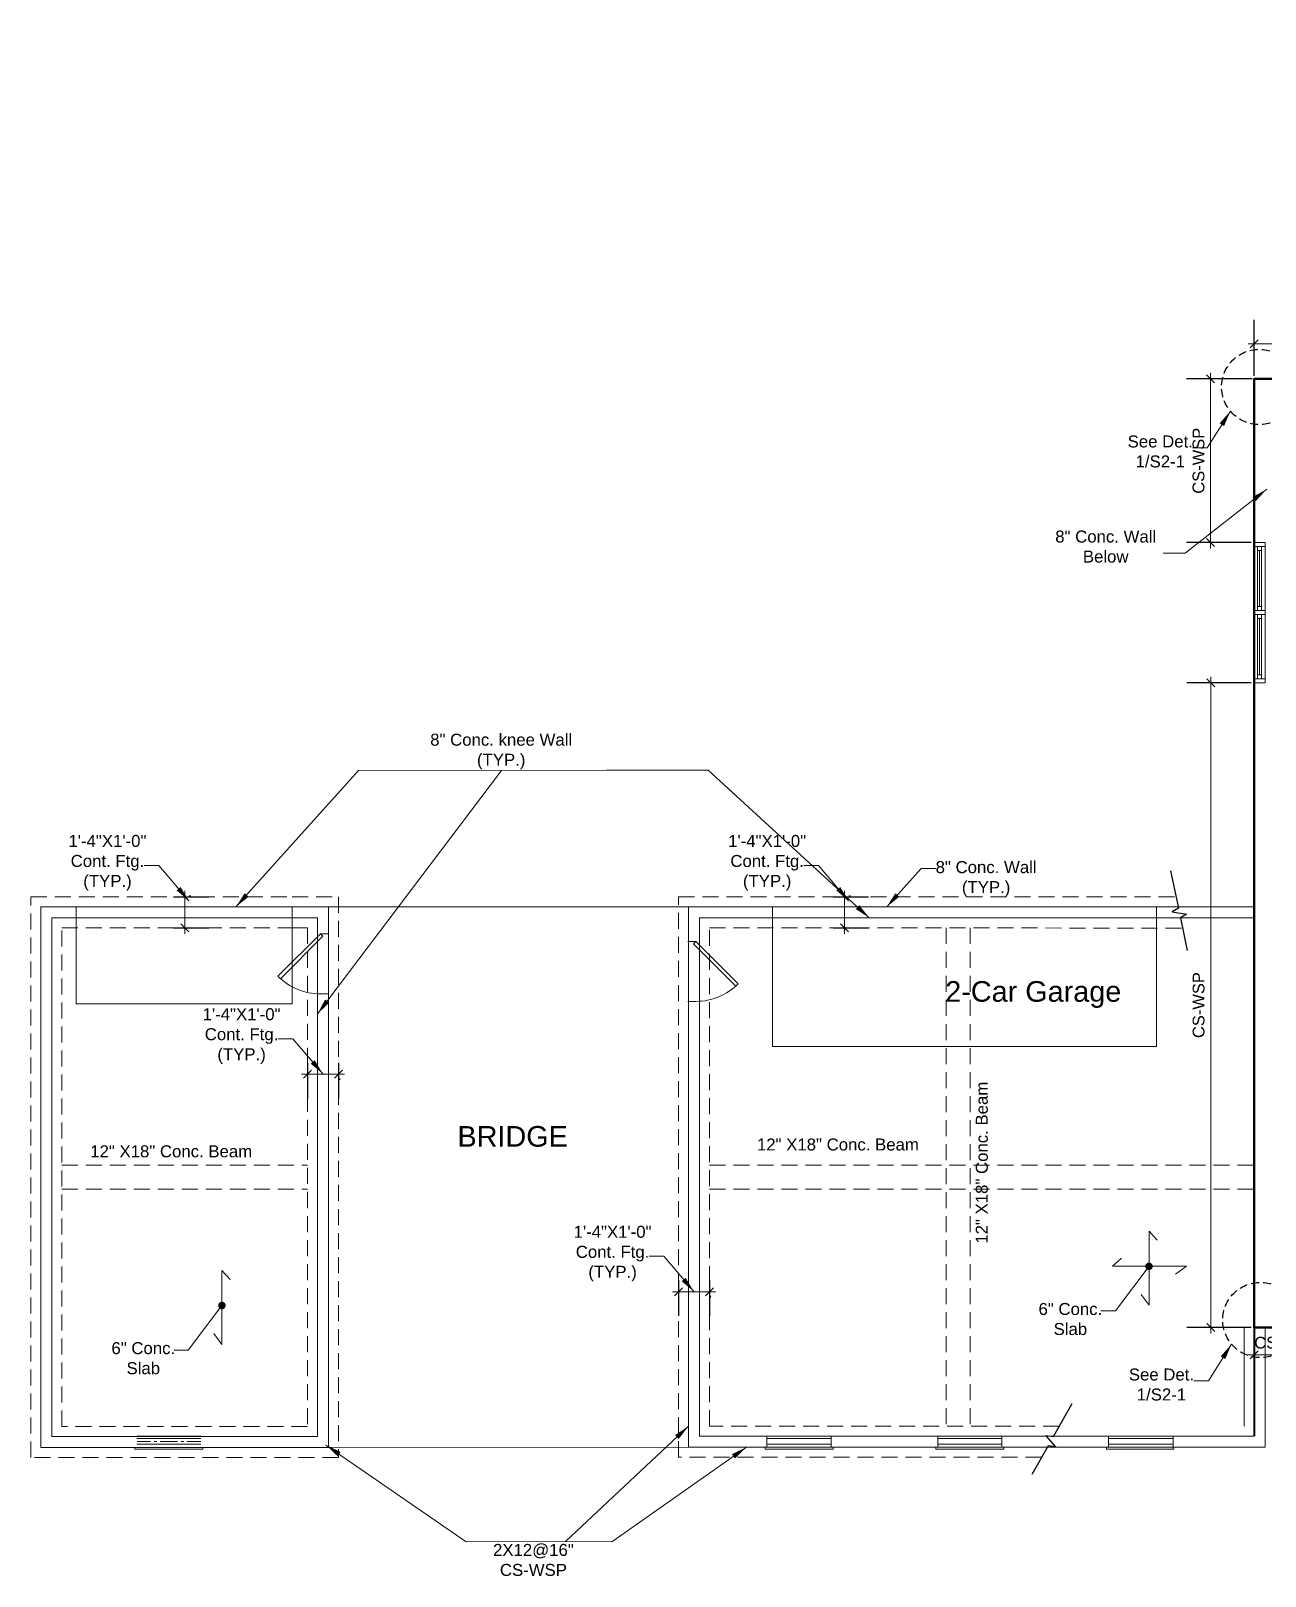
# Model space of a CAD drawing. Extents: x 4834 to 83801, y -13735 to 32221.
# Drawn here: x 11442 to 12059, y -7949 to -7176 of the extents above; entities that cross this region are included whole.
import ezdxf

# ---------------------------------------------------------------- set-up
doc = ezdxf.new("R2010")
doc.units = 0
doc.header["$LTSCALE"] = 8
doc.header["$MEASUREMENT"] = 0
doc.linetypes.add('10183Civbase$0$DASHED', pattern=[0.75, 0.5, -0.25])
doc.layers.get('0').update_dxf_attribs({"lineweight": 9})
doc.layers.get('DefPoints').update_dxf_attribs({"color": 17})
for name, color, linetype, lineweight in [('A-WALL', 7, 'Continuous', 40), ('A-Wall-New', 1, 'Continuous', 50), ('A-windoor', 2, 'Continuous', 13), ('DIM', 8, 'Continuous', 5), ('DIM_DA', 4, 'Continuous', 25), ('TEXT', 6, 'Continuous', 25)]:
    doc.layers.add(name, color=color, linetype=linetype, lineweight=lineweight)
doc.layers.add('ANNSXTEXT', color=2, linetype='Continuous')
doc.layers.add('S-DIM', color=3, linetype='Continuous')
doc.layers.add('PDF2_Layer 1', color=7, linetype='Continuous', true_color=0xffffff)
doc.styles.add('Arial_1', font='arial.ttf', dxfattribs={"height": 5.901198})
doc.styles.add('PDF Arial', font='arial.ttf')
doc.styles.get("Standard").update_dxf_attribs({"font": 'stylu.ttf'})
doc.styles.add('TX_1-4in', font='arial.ttf', dxfattribs={"height": 4})
doc.dimstyles.new('Forum 24', dxfattribs={"dimscale": 24, "dimtxt": 0.1875, "dimasz": 0.09375, "dimexe": 0.0625, "dimexo": 0.0625, "dimgap": 0.125, "dimtad": 1, "dimdec": 4, "dimrnd": 1, "dimzin": 7, "dimdsep": 46, "dimlunit": 4, "dimtxsty": 'Standard', "dimblk": 'OBLIQUE', "dimblk1": 'DIMTICK', "dimblk2": 'OBLIQUE', "dimcen": -0.0625, "dimdle": 0.125, "dimclrd": 256, "dimclre": 256, "dimclrt": 256, "dimadec": 0, "dimazin": 0, "dimtfac": 1, "dimtdec": 4, "dimtmove": 1, "dimatfit": 3, "dimfxl": 0.0625, "dimtvp": 1.2, "dimfrac": 2, "dimtolj": 1, "dimtzin": 7, "dimlwd": 13, "dimarcsym": 0})

# ---------------------------------------------------------------- blocks, each defined once
blk = doc.blocks.new('*U153')
for p, q in [((-18, 0), (14, 0)), ((-18, -3.75), (-18, -1.75)), ((-18, -1.75), (14, -1.75)), ((14, -3.75), (-18, -3.75)), ((-18, -5.5), (14, -5.5)), ((-16, -1.75), (-16, -3.75)), ((12, -2.75), (-16, -2.75)), ((12, -1.75), (12, -3.75)), ((14, -1.75), (14, -3.75))]:
    blk.add_line(p, q)
blk.add_lwpolyline([(-18, -5.5), (-20, -5.5), (-20, 0), (-18, 0)], close=True)
at = {"extrusion": (0, 0, -1)}
blk.add_lwpolyline([(-14, -5.5), (-16, -5.5), (-16, 0), (-14, 0)], close=True, dxfattribs=at)
blk = doc.blocks.new('*U2699')
for p, q in [((-30, 0), (-30, 4)), ((0, 0), (0, 4))]:
    blk.add_line(p, q)
blk.add_lwpolyline([(0, 0), (-21.21, -21.21), (-22.45, -19.98), (-1.24, 1.24)], close=True)
blk.add_arc((0, 0), 30, 180, 225)
blk = doc.blocks.new('*U2698')
for p, q in [((0, 0), (0, -4)), ((-30, 0), (-30, -4))]:
    blk.add_line(p, q)
blk.add_lwpolyline([(0, 0), (-21.21, 21.21), (-22.45, 19.98), (-1.24, -1.24)], close=True)
blk.add_arc((0, 0), 30, 135, 180)
blk = doc.blocks.new('_Oblique')
at = {"color": 0, "linetype": 'ByBlock', "lineweight": -2}
blk.add_line((-0.5, -0.5), (0.5, 0.5), dxfattribs=at)
blk = doc.blocks.new('*D2864')
at = {"layer": 'DefPoints', "color": 0, "linetype": 'ByBlock', "transparency": 16777216}
for p in [(12053.97, -7332.79), (12053.97, -7350.36), (12156.08, -7350.33)]:
    blk.add_point(p, dxfattribs=at)
at = {"layer": 'DIM_DA', "linetype": 'ByBlock', "lineweight": -2, "transparency": 16777216}
for p, q in [((12053.97, -7348.86), (12053.97, -7320.79)), ((12156.08, -7348.83), (12156.08, -7320.79))]:
    blk.add_line(p, q, dxfattribs=at)
at = {"layer": 'DIM_DA', "lineweight": 13, "transparency": 16777216}
blk.add_line((12159.08, -7332.79), (12050.97, -7332.79), dxfattribs=at)
at = {"layer": 'DIM_DA', "linetype": 'ByBlock', "lineweight": 13, "transparency": 16777216, "xscale": 4, "yscale": 4, "zscale": 4, "rotation": 180}
blk.add_blockref('_Oblique', (12053.97, -7332.79), dxfattribs=at)
at = {"layer": 'DIM_DA', "linetype": 'ByBlock', "lineweight": 13, "transparency": 16777216, "xscale": 4, "yscale": 4, "zscale": 4}
blk.add_blockref('_Oblique', (12156.08, -7332.79), dxfattribs=at)
at = {"layer": 'DIM_DA', "linetype": 'ByBlock', "transparency": 16777216, "insert": (12105.39, -7326.89), "char_height": 5.901, "attachment_point": 5, "style": 'Arial_1'}
blk.add_mtext('\\A1;CS-WSP', dxfattribs=at)
blk = doc.blocks.new('DIMTICK')
for p, q in [((0, 1), (0, -1)), ((-1, 0), (1, 0))]:
    blk.add_line(p, q)
at = {"const_width": 0.141}
blk.add_lwpolyline([(0.707, 0.707), (-0.707, -0.707)], dxfattribs=at)
blk = doc.blocks.new('*D2868')
at = {"layer": 'DefPoints', "color": 0, "linetype": 'ByBlock', "transparency": 16777216}
for p in [(12053.93, -7502.2), (12032.26, -7824.5), (12053.97, -7824.5)]:
    blk.add_point(p, dxfattribs=at)
at = {"layer": 'DIM_DA', "lineweight": 13, "transparency": 16777216}
blk.add_line((12032.26, -7499.2), (12032.26, -7827.5), dxfattribs=at)
at = {"layer": 'DIM_DA', "linetype": 'ByBlock', "lineweight": -2, "transparency": 16777216}
for p, q in [((12052.43, -7502.2), (12020.26, -7502.2)), ((12052.47, -7824.5), (12020.26, -7824.5))]:
    blk.add_line(p, q, dxfattribs=at)
at = {"layer": 'DIM_DA', "linetype": 'ByBlock', "lineweight": 13, "transparency": 16777216, "xscale": 4, "yscale": 4, "zscale": 4}
for p, rotation in [((12032.26, -7502.2), 90), ((12032.26, -7824.5), 270)]:
    blk.add_blockref('_Oblique', p, dxfattribs=dict(at, rotation=rotation))
at = {"layer": 'DIM_DA', "linetype": 'ByBlock', "transparency": 16777216, "insert": (12026.21, -7663.35), "char_height": 5.901, "attachment_point": 5, "rotation": 90, "style": 'Arial_1'}
blk.add_mtext('\\A1;CS-WSP', dxfattribs=at)
blk = doc.blocks.new('*D2869')
at = {"layer": 'DefPoints', "color": 0, "linetype": 'ByBlock', "transparency": 16777216}
for p in [(12054.52, -7350.35), (12032.22, -7432.2), (12053.93, -7432.2)]:
    blk.add_point(p, dxfattribs=at)
at = {"layer": 'DIM_DA', "linetype": 'ByBlock', "lineweight": -2, "transparency": 16777216}
for p, q in [((12053.02, -7350.35), (12020.22, -7350.35)), ((12052.43, -7432.2), (12020.22, -7432.2))]:
    blk.add_line(p, q, dxfattribs=at)
at = {"layer": 'DIM_DA', "lineweight": 13, "transparency": 16777216}
blk.add_line((12032.22, -7347.35), (12032.22, -7435.2), dxfattribs=at)
at = {"layer": 'DIM_DA', "linetype": 'ByBlock', "lineweight": 13, "transparency": 16777216, "xscale": 4, "yscale": 4, "zscale": 4}
for p, rotation in [((12032.22, -7350.35), 90), ((12032.22, -7432.2), 270)]:
    blk.add_blockref('_Oblique', p, dxfattribs=dict(at, rotation=rotation))
at = {"layer": 'DIM_DA', "linetype": 'ByBlock', "transparency": 16777216, "insert": (12026.17, -7391.27), "char_height": 5.901, "attachment_point": 5, "rotation": 90, "style": 'Arial_1'}
blk.add_mtext('\\A1;CS-WSP', dxfattribs=at)
blk = doc.blocks.new('*D2883')
at = {"layer": 'DefPoints', "color": 0, "linetype": 'ByBlock', "transparency": 16777216}
for p in [(12053.97, -7824.84), (12087.03, -7824.62), (12087.03, -7838.18)]:
    blk.add_point(p, dxfattribs=at)
at = {"layer": 'DIM_DA', "linetype": 'ByBlock', "lineweight": -2, "transparency": 16777216}
for p, q in [((12053.97, -7826.34), (12053.97, -7850.18)), ((12087.03, -7826.12), (12087.03, -7850.18))]:
    blk.add_line(p, q, dxfattribs=at)
at = {"layer": 'DIM_DA', "lineweight": 13, "transparency": 16777216}
blk.add_line((12050.97, -7838.18), (12090.03, -7838.18), dxfattribs=at)
at = {"layer": 'DIM_DA', "linetype": 'ByBlock', "lineweight": 13, "transparency": 16777216, "xscale": 4, "yscale": 4, "zscale": 4, "rotation": 180}
blk.add_blockref('_Oblique', (12053.97, -7838.18), dxfattribs=at)
at = {"layer": 'DIM_DA', "linetype": 'ByBlock', "lineweight": 13, "transparency": 16777216, "xscale": 4, "yscale": 4, "zscale": 4}
blk.add_blockref('_Oblique', (12087.03, -7838.18), dxfattribs=at)
at = {"layer": 'DIM_DA', "linetype": 'ByBlock', "transparency": 16777216, "insert": (12070.5, -7832.13), "char_height": 5.901, "attachment_point": 5, "style": 'Arial_1'}
blk.add_mtext('\\A1;CS-WSP', dxfattribs=at)
blk = doc.blocks.new('*D2892')
at = {"layer": 'DefPoints', "color": 0, "linetype": 'ByBlock', "transparency": 16777216}
for p in [(11841.97, -7609.27), (11849.19, -7609.27), (11841.97, -7624.79)]:
    blk.add_point(p, dxfattribs=at)
at = {"layer": 'DIM_DA', "lineweight": 13, "transparency": 16777216}
blk.add_line((11849.19, -7627.79), (11849.19, -7606.27), dxfattribs=at)
at = {"layer": 'DIM_DA', "linetype": 'ByBlock', "lineweight": -2, "transparency": 16777216}
for p, q in [((11843.47, -7609.27), (11861.19, -7609.27)), ((11843.47, -7624.79), (11861.19, -7624.79))]:
    blk.add_line(p, q, dxfattribs=at)
at = {"layer": 'DIM_DA', "linetype": 'ByBlock', "lineweight": 13, "transparency": 16777216, "xscale": 4, "yscale": 4, "zscale": 4}
for p, rotation in [((11849.19, -7609.27), 90), ((11849.19, -7624.79), 270)]:
    blk.add_blockref('_Oblique', p, dxfattribs=dict(at, rotation=rotation))
at = {"layer": 'DIM_DA', "linetype": 'ByBlock', "transparency": 16777216, "insert": (11849.19, -7608.86), "char_height": 5.901, "attachment_point": 5, "rotation": 90, "style": 'Arial_1'}
blk.add_mtext('\\A1;.', dxfattribs=at)
blk = doc.blocks.new('*D2893')
at = {"layer": 'DefPoints', "color": 0, "linetype": 'ByBlock', "transparency": 16777216}
for p in [(11512.09, -7609.25), (11519.3, -7609.25), (11512.09, -7624.77)]:
    blk.add_point(p, dxfattribs=at)
at = {"layer": 'DIM_DA', "lineweight": 13, "transparency": 16777216}
blk.add_line((11519.3, -7627.77), (11519.3, -7606.25), dxfattribs=at)
at = {"layer": 'DIM_DA', "linetype": 'ByBlock', "lineweight": -2, "transparency": 16777216}
for p, q in [((11513.59, -7609.25), (11531.3, -7609.25)), ((11513.59, -7624.77), (11531.3, -7624.77))]:
    blk.add_line(p, q, dxfattribs=at)
at = {"layer": 'DIM_DA', "linetype": 'ByBlock', "lineweight": 13, "transparency": 16777216, "xscale": 4, "yscale": 4, "zscale": 4}
for p, rotation in [((11519.3, -7609.25), 90), ((11519.3, -7624.77), 270)]:
    blk.add_blockref('_Oblique', p, dxfattribs=dict(at, rotation=rotation))
at = {"layer": 'DIM_DA', "linetype": 'ByBlock', "transparency": 16777216, "insert": (11519.3, -7608.84), "char_height": 5.901, "attachment_point": 5, "rotation": 90, "style": 'Arial_1'}
blk.add_mtext('\\A1;.', dxfattribs=at)
blk = doc.blocks.new('*D2894')
at = {"layer": 'DefPoints', "color": 0, "linetype": 'ByBlock', "transparency": 16777216}
for p in [(11766.13, -7799.41), (11781.64, -7799.4), (11781.64, -7806.62)]:
    blk.add_point(p, dxfattribs=at)
at = {"layer": 'DIM_DA', "lineweight": 13, "transparency": 16777216}
blk.add_line((11763.13, -7806.62), (11784.64, -7806.62), dxfattribs=at)
at = {"layer": 'DIM_DA', "linetype": 'ByBlock', "lineweight": -2, "transparency": 16777216}
for p, q in [((11766.13, -7800.91), (11766.13, -7818.62)), ((11781.64, -7800.9), (11781.64, -7818.62))]:
    blk.add_line(p, q, dxfattribs=at)
at = {"layer": 'DIM_DA', "linetype": 'ByBlock', "lineweight": 13, "transparency": 16777216, "xscale": 4, "yscale": 4, "zscale": 4, "rotation": 180}
blk.add_blockref('_Oblique', (11766.13, -7806.62), dxfattribs=at)
at = {"layer": 'DIM_DA', "linetype": 'ByBlock', "lineweight": 13, "transparency": 16777216, "xscale": 4, "yscale": 4, "zscale": 4}
blk.add_blockref('_Oblique', (11781.64, -7806.62), dxfattribs=at)
at = {"layer": 'DIM_DA', "linetype": 'ByBlock', "transparency": 16777216, "insert": (11782.05, -7806.62), "char_height": 5.901, "attachment_point": 5, "style": 'Arial_1'}
blk.add_mtext('\\A1;.', dxfattribs=at)
blk = doc.blocks.new('*D2895')
at = {"layer": 'DefPoints', "color": 0, "linetype": 'ByBlock', "transparency": 16777216}
for p in [(11580.6, -7690.64), (11596.12, -7690.64), (11596.12, -7697.86)]:
    blk.add_point(p, dxfattribs=at)
at = {"layer": 'DIM_DA', "linetype": 'ByBlock', "lineweight": -2, "transparency": 16777216}
for p, q in [((11580.6, -7692.14), (11580.6, -7709.86)), ((11596.12, -7692.14), (11596.12, -7709.86))]:
    blk.add_line(p, q, dxfattribs=at)
at = {"layer": 'DIM_DA', "lineweight": 13, "transparency": 16777216}
blk.add_line((11577.6, -7697.86), (11599.12, -7697.86), dxfattribs=at)
at = {"layer": 'DIM_DA', "linetype": 'ByBlock', "lineweight": 13, "transparency": 16777216, "xscale": 4, "yscale": 4, "zscale": 4, "rotation": 180}
blk.add_blockref('_Oblique', (11580.6, -7697.86), dxfattribs=at)
at = {"layer": 'DIM_DA', "linetype": 'ByBlock', "lineweight": 13, "transparency": 16777216, "xscale": 4, "yscale": 4, "zscale": 4}
blk.add_blockref('_Oblique', (11596.12, -7697.86), dxfattribs=at)
at = {"layer": 'DIM_DA', "linetype": 'ByBlock', "transparency": 16777216, "insert": (11596.53, -7697.86), "char_height": 5.901, "attachment_point": 5, "style": 'Arial_1'}
blk.add_mtext('\\A1;.', dxfattribs=at)

msp = doc.modelspace()

# ---------------------------------------------------------------- linework, layer by layer
at = {"layer": 'A-WALL'}
msp.add_line((12053.97492, -7824.50381), (12053.97492, -7878.81048), dxfattribs=at)
at = {"layer": 'A-Wall-New'}
for points in [[(12860.03483, -7792.50381), (12892.03492, -7792.50381), (12892.03492, -7236.42448), (12696.03492, -7236.42448), (12696.03492, -7176.42448), (12437.63587, -7176.42448), (12437.63587, -7236.42448), (12156.0758, -7236.42448), (12156.0758, -7350.33181), (12053.97492, -7350.35503), (12053.97492, -7624.84575)], [(12053.97492, -7624.84575), (12053.97492, -7824.50381), (12233.15162, -7824.50381)]]:
    msp.add_lwpolyline(points, dxfattribs=at)
at = {"layer": 'ANNSXTEXT', "linetype": '10183Civbase$0$DASHED'}
for centre in [(12056.49647, -7354.38006), (12057.07716, -7820.73782)]:
    msp.add_circle(centre, 18.81347, dxfattribs=at)
at = {"layer": 'DIM'}
for p, q in [((11771.12602, -7614.27108), (11591.10466, -7614.27108)), ((11771.12494, -7884.33048), (11591.10466, -7884.50381)), ((11836.62972, -7884.33048), (11771.10466, -7884.33048)), ((11776.62466, -7878.81048), (11836.62972, -7878.81048)), ((11810.35999, -7878.81048), (11810.35999, -7884.31048)), ((11895.71999, -7878.81048), (11927.71999, -7878.81048)), ((11927.71999, -7884.33048), (11927.71999, -7878.81048)), ((11981.07932, -7878.81048), (11981.07932, -7884.33048)), ((12013.53332, -7884.50381), (12013.53332, -7878.81048))]:
    msp.add_line(p, q, dxfattribs=at)
at = {"layer": 'DIM', "color": 2, "linetype": '10183Civbase$0$DASHED', "ltscale": 2}
for p, q in [((11899.8883, -7624.8035), (11899.8883, -7873.81048)), ((11911.8883, -7624.8035), (11911.8883, -7873.81048)), ((11457.76399, -7743.38745), (11580.60466, -7743.38745)), ((11781.62532, -7743.29078), (12053.97492, -7743.29078)), ((11457.76399, -7755.38745), (11580.60466, -7755.38745)), ((11781.62532, -7755.29078), (12053.97492, -7755.29078))]:
    msp.add_line(p, q, dxfattribs=at)
at = {"layer": 'DIM', "color": 1}
for p, q in [((12001.39237, -7776.36585), (12001.39237, -7813.39689)), ((12001.39237, -7776.36585), (12005.4824, -7780.90519)), ((11983.12475, -7793.92614), (11987.66409, -7789.83611)), ((11537.7914, -7795.94445), (11537.7914, -7832.9755)), ((11537.7914, -7795.94445), (11541.88143, -7800.4838)), ((11983.12475, -7793.92614), (12020.15579, -7793.92614)), ((12020.15579, -7793.92614), (12014.71406, -7797.91363)), ((12001.39237, -7813.39689), (11997.40489, -7807.95516)), ((11537.7914, -7832.9755), (11533.80391, -7827.53377))]:
    msp.add_line(p, q, dxfattribs=at)
at = {"layer": 'DIM', "color": 2, "linetype": '10183Civbase$0$DASHED', "ltscale": 2}
for points in [[(11572.84269, -7609.27108), (11596.10466, -7609.27108), (11596.10466, -7889.50381), (11442.26399, -7889.50381), (11442.26399, -7609.27108)], [(11572.84269, -7624.77108), (11580.60466, -7624.77108), (11580.60466, -7874.00381), (11457.76399, -7874.00381), (11457.76399, -7624.77108)]]:
    msp.add_lwpolyline(points, close=True, dxfattribs=at)
at = {"layer": 'DIM'}
for points in [[(11572.84269, -7614.27108), (11591.10466, -7614.27108), (11591.10466, -7884.50381), (11447.26399, -7884.50381), (11447.26399, -7614.27108), (11464.84269, -7614.27108)], [(11572.84269, -7614.27108), (11591.10466, -7614.27108), (11591.10466, -7884.50381), (11447.26399, -7884.50381), (11447.26399, -7614.27108), (11572.84269, -7614.27108)], [(11572.84269, -7614.27108), (11572.84269, -7662.7466), (11464.84269, -7662.7466), (11464.84269, -7614.27108)], [(12059.47492, -7824.50381), (12059.47492, -7884.31048), (11771.12463, -7884.31048), (11771.12602, -7614.27108), (12005.12588, -7614.27108)], [(12005.12588, -7614.27108), (12005.12588, -7684.07457), (11813.12588, -7684.07457), (11813.12588, -7614.27108)], [(12005.12588, -7614.27108), (12053.97492, -7614.27108)], [(11572.84269, -7619.77108), (11585.60466, -7619.77108), (11585.60466, -7879.00381), (11452.76399, -7879.00381), (11452.76399, -7619.77108), (11572.84269, -7619.77108)], [(12053.97492, -7824.50381), (12053.97492, -7878.81048), (11776.62466, -7878.81048), (11776.62599, -7619.77108), (12005.12588, -7619.77108)], [(12005.12588, -7619.77108), (12053.97492, -7619.77108)], [(12048.97492, -7824.50381), (12048.97492, -7873.81048)], [(11528.22532, -7885.29048), (11494.22532, -7885.29048), (11494.22532, -7884.33115)], [(11527.26399, -7878.81048), (11495.26399, -7878.81048)], [(11527.26399, -7880.01048), (11495.26399, -7880.01048)], [(11527.26399, -7882.81048), (11495.26399, -7882.81048)], [(11528.22532, -7884.33048), (11528.22532, -7885.28981)], [(11843.39999, -7885.29048), (11809.39999, -7885.29048), (11809.39999, -7884.33115)], [(11842.43999, -7884.33048), (11842.43999, -7878.81048), (11810.35999, -7878.81048)], [(11842.43999, -7880.01048), (11810.35999, -7880.01048)], [(11842.43999, -7882.81048), (11810.35999, -7882.81048)], [(11842.43932, -7878.81048), (11895.71999, -7878.81048), (11895.71999, -7884.33048), (11842.43932, -7884.33048)], [(11843.39999, -7884.33048), (11843.39999, -7885.28981)], [(11894.76066, -7884.33048), (11894.76066, -7885.28981)], [(11894.76066, -7885.29048), (11928.76066, -7885.29048), (11928.76066, -7884.33115)], [(11895.71999, -7880.01048), (11927.71999, -7880.01048)], [(11895.71999, -7882.81048), (11927.71999, -7882.81048)], [(11980.11999, -7884.33048), (11980.11999, -7885.28981)], [(11980.11999, -7885.29048), (12014.04066, -7885.29048)], [(11981.07932, -7878.81048), (12013.07932, -7878.81048)], [(11981.07932, -7880.01048), (12013.07932, -7880.01048)], [(11981.07932, -7882.81048), (12013.07932, -7882.81048)], [(12013.53332, -7885.46315), (12013.53332, -7884.50381)]]:
    msp.add_lwpolyline(points, dxfattribs=at)
at = {"layer": 'DIM', "color": 2, "linetype": '10183Civbase$0$DASHED', "ltscale": 2}
for points in [[(11947.67354, -7889.31048), (11766.1246, -7889.31048), (11766.12604, -7609.27108), (12014.89967, -7609.27108)], [(11956.51668, -7873.81048), (11781.62468, -7873.81048), (11781.62596, -7624.77108), (12018.15063, -7624.83592)]]:
    msp.add_lwpolyline(points, dxfattribs=at)
at = {"layer": 'DIM'}
for points in [[(11502.22532, -7881.77048), (11502.22532, -7881.28981), (11495.26532, -7881.77048)], [(11502.22532, -7881.28981), (11495.26532, -7881.77048), (11495.26532, -7881.28981)], [(11505.26399, -7881.77048), (11505.26399, -7881.28981), (11503.74466, -7881.77048)], [(11505.26399, -7881.28981), (11503.74466, -7881.77048), (11503.74466, -7881.28981)], [(11515.74466, -7881.77048), (11515.74466, -7881.28981), (11506.78466, -7881.77048)], [(11515.74466, -7881.28981), (11506.78466, -7881.77048), (11506.78466, -7881.28981)], [(11518.78532, -7881.77048), (11518.78532, -7881.28981), (11517.26532, -7881.77048)], [(11518.78532, -7881.28981), (11517.26532, -7881.77048), (11517.26532, -7881.28981)], [(11527.26399, -7881.77048), (11527.26399, -7881.28981), (11520.22399, -7881.77048)], [(11527.26399, -7881.28981), (11520.22399, -7881.77048), (11520.22399, -7881.28981)]]:
    msp.add_solid(points, dxfattribs=at)
at = {"layer": 'PDF2_Layer 1', "lineweight": 0}
msp.add_lwpolyline([(12054.51654, -7350.35115), (12053.97492, -7350.35115), (12053.97492, -7352.73115)], dxfattribs=at)
at = {"layer": 'S-DIM', "linetype": 'Continuous'}
for points in [[(12012.17226, -7596.2129), (12016.06396, -7614.84544), (12012.93788, -7616.7835), (12020.21883, -7617.83302), (12017.09276, -7619.77108), (12020.48361, -7636.00568)], [(11962.86099, -7862.69036), (11953.42843, -7879.22347), (11949.80298, -7878.60338), (11954.56032, -7884.2142), (11950.93487, -7883.59411), (11942.71625, -7897.99947)]]:
    msp.add_lwpolyline(points, dxfattribs=at)

# ---------------------------------------------------------------- block references
at = {"layer": 'A-windoor', "lineweight": 25, "rotation": 89.99999999999997}
for p in [(12053.93077, -7448.19805), (12053.93077, -7482.19805)]:
    msp.add_blockref('*U153', p, dxfattribs=at)
at = {"layer": 'DIM', "rotation": 89.99999999999999}
for name, p in [('*U2698', (11587.04496, -7627.74389)), ('*U2699', (11774.78081, -7631.48363))]:
    msp.add_blockref(name, p, dxfattribs=at)

# ---------------------------------------------------------------- texts
at = {"layer": 'DIM', "attachment_point": 7, "style": 'PDF Arial'}
for s, insert, char_height in [('2-Car Garage', (11899.50655, -7664.7894), 10.3078125), ('BRIDGE', (11655.5778, -7734.26575), 10.307812)]:
    msp.add_mtext(s, dxfattribs=dict(at, insert=insert, char_height=char_height))
at = {"layer": 'TEXT', "char_height": 4, "width": 108.6923986, "attachment_point": 5, "style": 'TX_1-4in'}
for s, insert in [('\\A1;{\\H1.5x;See Det.\\P1/S2-1}', (12007.03574, -7386.66929)), ('\\A1;{\\H1.5x;8" Conc. Wall\\PBelow}', (11979.74541, -7434.19278)), ('\\A1;{\\H1.5x;8" Conc. knee Wall\\P(TYP.)}', (11677.44108, -7536.60101)), ('\\A1;{\\H1.5x;1\'-4"X1\'-0"\\PCont. Ftg.\\P(TYP.)}', (11480.55998, -7592.2084)), ('\\A1;{\\H1.5x;1\'-4"X1\'-0"\\PCont. Ftg.\\P(TYP.)}', (11810.44408, -7592.22494)), ('\\A1;{\\H1.5x;8" Conc. Wall\\P(TYP.)}', (11919.93926, -7600.29612)), ('\\A1;{\\H1.5x;1\'-4"X1\'-0"\\PCont. Ftg.\\P(TYP.)}', (11547.61957, -7678.80915)), ('\\A1;{\\H1.5x; 12" X18" Conc. Beam}', (11844.6624, -7733.0653)), ('\\A1;{\\H1.5x; 12" X18" Conc. Beam}', (11511.27453, -7736.48255)), ('\\A1;{\\H1.5x;1\'-4"X1\'-0"\\PCont. Ftg.\\P(TYP.)}', (11733.13994, -7787.57258)), ('\\A1;{\\H1.5x;6" Conc.\\PSlab}', (11962.07946, -7820.29289)), ('\\A1;{\\H1.5x;6" Conc.\\PSlab}', (11498.47848, -7839.87149)), ('\\A1;{\\H1.5x;See Det.\\P1/S2-1}', (12007.61642, -7853.02705)), ('\\A1;{\\H1.5x;2X12@16"\\PCS-WSP}', (11693.56293, -7940.71251))]:
    msp.add_mtext(s, dxfattribs=dict(at, insert=insert))
at = {"layer": 'TEXT', "insert": (11917.80012, -7743.29078), "char_height": 4, "width": 108.6923986, "attachment_point": 5, "rotation": 90, "style": 'TX_1-4in'}
msp.add_mtext('\\A1;{\\H1.5x; 12" X18" Conc. Beam}', dxfattribs=at)

# ---------------------------------------------------------------- dimensions: what is measured, and where the dimension line sits
at = {"layer": 'DIM_DA', "color": 2, "linetype": 'ByBlock'}
dim = msp.add_linear_dim(base=(12053.97492, -7332.78558), p1=(12156.0758, -7350.33181), p2=(12053.97492, -7350.35503), text='CS-WSP', dimstyle='Forum 24', override={"dimasz": 0.166667, "dimexe": 0.5, "dimtxsty": 'Arial_1'}, dxfattribs=at)
dim.commit()
dim.dimension.update_dxf_attribs({"geometry": '*D2864', "text_midpoint": (12105.39072, -7332.94562), "dimtype": 160})
for base, p1, p2, angle, text, override, picture, middle in [((12032.21799, -7432.19805), (12054.51654, -7350.35115), (12053.93077, -7432.19805), 90, 'CS-WSP', {"dimasz": 0.166667, "dimexe": 0.5, "dimtxsty": 'Arial_1'}, '*D2869', (12032.21799, -7391.2746)), ((12032.26215, -7824.50381), (12053.93077, -7502.19805), (12053.97492, -7824.50381), 90, 'CS-WSP', {"dimasz": 0.166667, "dimexe": 0.5, "dimtxsty": 'Arial_1'}, '*D2868', (12032.26215, -7663.35093)), ((11519.30334, -7609.25454), (11512.09064, -7624.77108), (11512.08843, -7609.25454), 270, '.', {"dimasz": 0.166667, "dimexe": 0.5, "dimtxsty": 'Arial_1', "dimtmove": 2}, '*D2893', (11519.30334, -7608.84194)), ((11849.18744, -7609.27108), (11841.97474, -7624.78763), (11841.97253, -7609.27108), 270, '.', {"dimasz": 0.166667, "dimexe": 0.5, "dimtxsty": 'Arial_1', "dimtmove": 2}, '*D2892', (11849.18744, -7608.85848)), ((11596.1212, -7697.85529), (11580.60466, -7690.64259), (11596.1212, -7690.64038), 180, '.', {"dimasz": 0.166667, "dimexe": 0.5, "dimtxsty": 'Arial_1', "dimtmove": 2}, '*D2895', (11596.5338, -7697.85529)), ((11781.64157, -7806.61873), (11766.12503, -7799.40603), (11781.64157, -7799.40381), 180, '.', {"dimasz": 0.166667, "dimexe": 0.5, "dimtxsty": 'Arial_1', "dimtmove": 2}, '*D2894', (11782.05417, -7806.61873)), ((12087.03302, -7838.18461), (12053.97492, -7824.83675), (12087.03302, -7824.61633), 180, 'CS-WSP', {"dimasz": 0.166667, "dimexe": 0.5, "dimtxsty": 'Arial_1'}, '*D2883', (12070.50397, -7838.18461))]:
    dim = msp.add_linear_dim(base=base, p1=p1, p2=p2, angle=angle, text=text, dimstyle='Forum 24', override=override, dxfattribs=at)
    dim.commit()
    dim.dimension.update_dxf_attribs({"geometry": picture, "text_midpoint": middle, "dimtype": 160})

# ---------------------------------------------------------------- leaders
at = {"layer": 'TEXT'}
for points, override in [([(12042.08696, -7366.47605), (12030.49683, -7384.8005), (12023.20247, -7384.82073)], {"dimasz": 0.333333, "dimtad": 0}), ([(12060.26852, -7405.49855), (12019.48312, -7437.42761), (12008.4161, -7437.45729)], {"dimasz": 0.333333, "dimtad": 0}), ([(11544.79798, -7614.27108), (11606.04214, -7546.10626), (11730.07375, -7546.00875)], {"dimasz": 0.333333, "dimtad": 0}), ([(11585.60466, -7667.75817), (11677.58891, -7546.05001), (11730.07375, -7546.00875)], {"dimasz": 0.333333, "dimtad": 0}), ([(11861.5371, -7619.77108), (11780.9848, -7545.96635), (11730.07375, -7546.00875)], {"dimasz": 0.333333, "dimtad": 0}), ([(11521.30334, -7611.25454), (11506.19622, -7593.53964), (11498.90186, -7593.53964)], {"dimasz": 0.333333, "dimtad": 0}), ([(11851.18744, -7611.27108), (11836.08032, -7593.55618), (11828.78597, -7593.55618)], {"dimasz": 0.333333, "dimtad": 0}), ([(11870.22405, -7614.27108), (11887.44982, -7595.06549), (11894.74418, -7595.08572)], {"dimasz": 0.333333, "dimtad": 0}), ([(11588.36293, -7697.85529), (11573.25581, -7680.14039), (11565.96145, -7680.14039)], {"dimasz": 0.333333, "dimtad": 0}), ([(11773.8833, -7806.61873), (11758.77618, -7788.90383), (11751.48182, -7788.90383)], {"dimasz": 0.333333, "dimtad": 0}), ([(12001.39237, -7793.92614), (11984.56377, -7816.17905), (11977.26941, -7816.19929)], {"dimasz": 0.15625, "dimtad": 0, "dimldrblk": 'Dot'}), ([(11537.7914, -7813.50475), (11520.9628, -7835.75766), (11513.66844, -7835.77789)], {"dimasz": 0.15625, "dimtad": 0, "dimldrblk": 'Dot'}), ([(12042.66765, -7832.8338), (12031.07751, -7851.15825), (12023.78315, -7851.17849)], {"dimasz": 0.333333, "dimtad": 0}), ([(11771.12468, -7873.79622), (11709.67815, -7931.54173), (11659.94434, -7931.61998)], {"dimasz": 0.333333, "dimtad": 0}), ([(11589.82225, -7883.23439), (11659.94434, -7931.61998), (11709.67815, -7931.54173)], {"dimasz": 0.333333, "dimtad": 0}), ([(11800.11957, -7884.33048), (11732.70611, -7931.61787), (11709.67815, -7931.54173)], {"dimasz": 0.333333, "dimtad": 0})]:
    msp.add_leader(points, dimstyle='Forum 24', override=override, dxfattribs=at)

doc.saveas('drawing.dxf')
